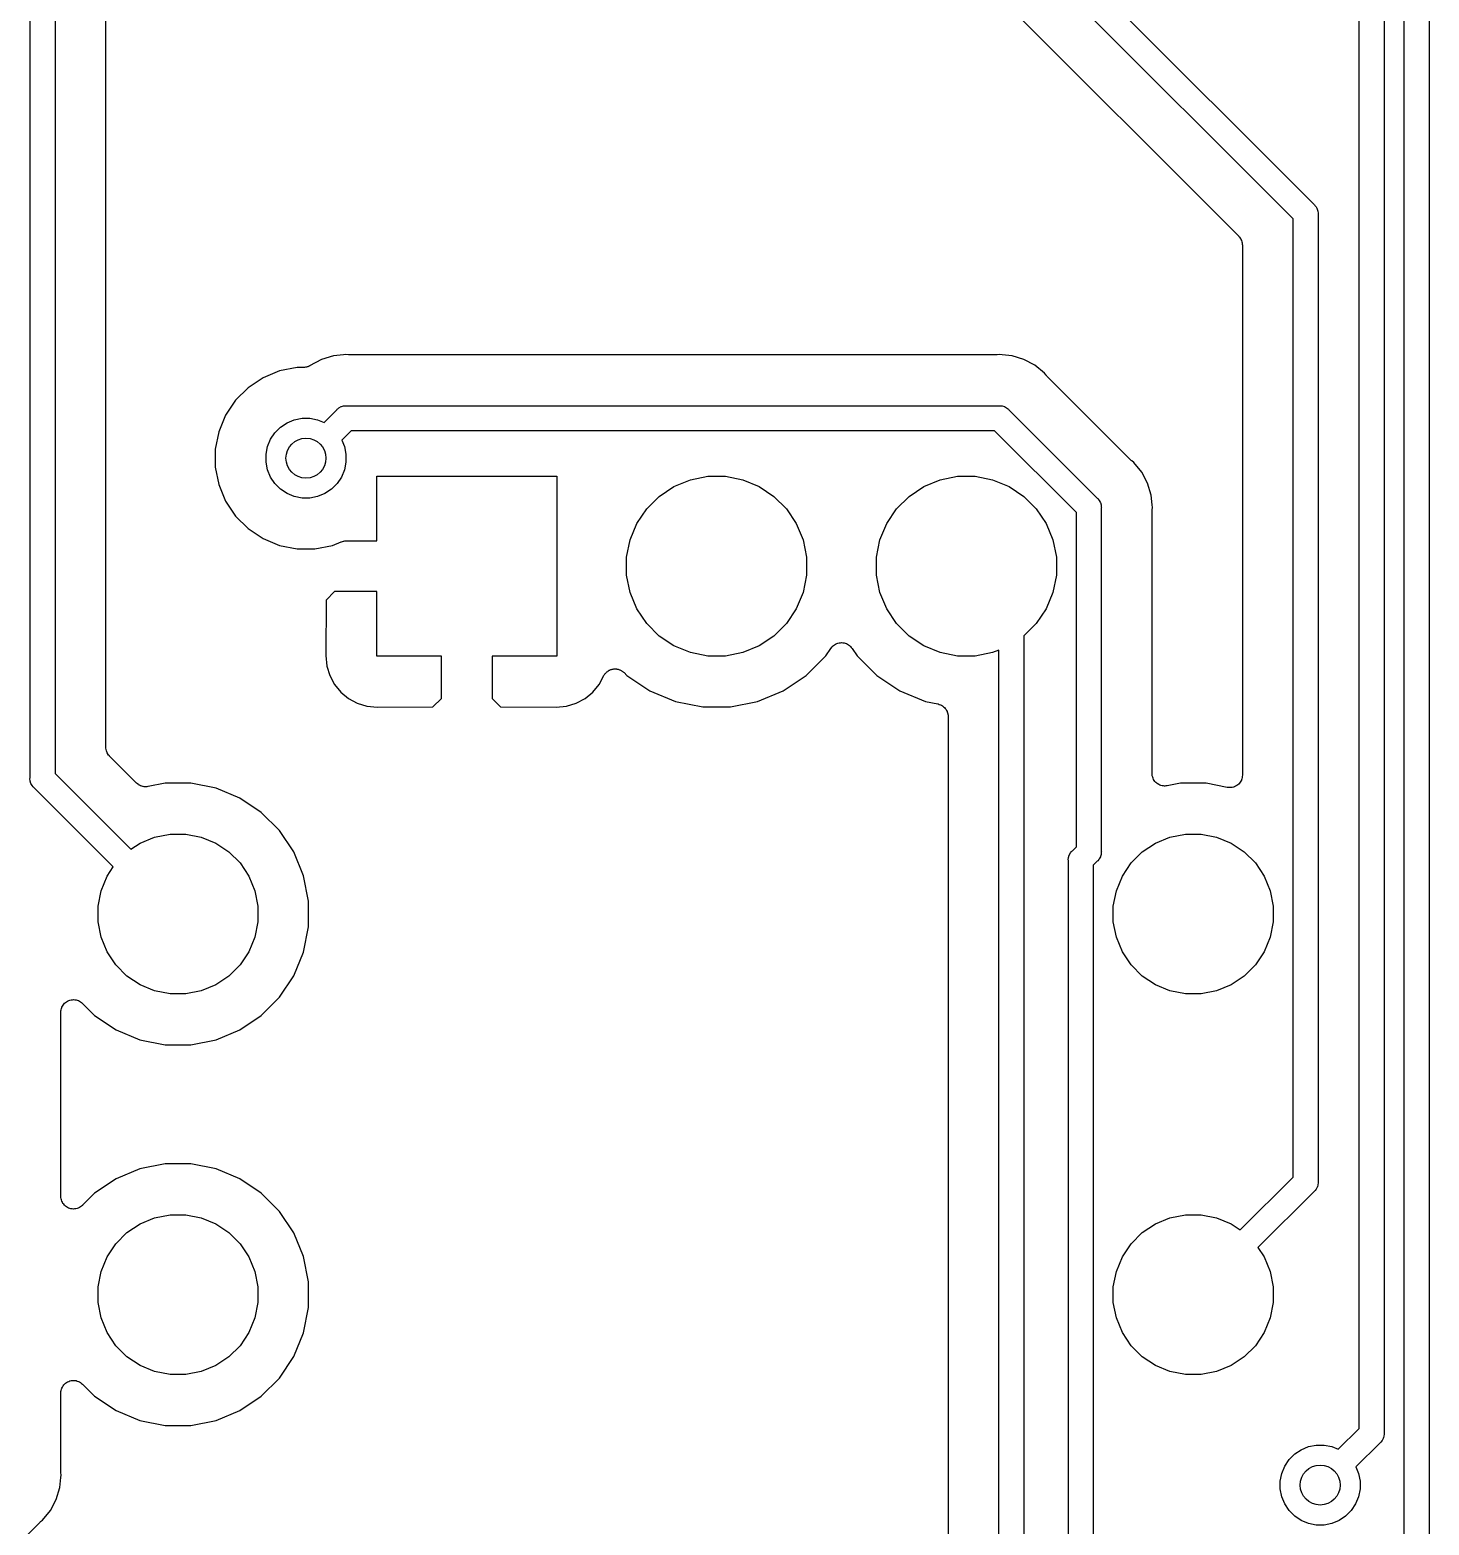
# Model space of a CAD drawing. Extents: x 19 to 115, y -142 to -17.
# Drawn here: x 48.05 to 62.05, y -126.77 to -111.8 of the extents above; entities that cross this region are included whole.
import ezdxf

# ---------------------------------------------------------------- set-up
doc = ezdxf.new("R2010")
doc.units = 0
doc.layers.add('BLACK', color=7, linetype='CONTINUOUS')

msp = doc.modelspace()

# ---------------------------------------------------------------- linework, layer by layer
at = {"layer": 'BLACK', "linetype": 'CONTINUOUS'}
for p, q in [((48.05, -119.289), (48.05, -105.374)), ((48.3, -105.42), (48.3, -119.243)), ((57.9, -110.552), (60.8991, -113.551)), ((60.69, -113.695), (57.691, -110.696)), ((61.35, -125.798), (61.35, -110.869)), ((61.6, -110.914), (61.6, -125.844)), ((57.3538, -111.078), (60.1448, -113.869)), ((61.8, -127.648), (61.8, -111.055)), ((62.05, -111.101), (62.05, -127.694)), ((48.808, -118.98), (48.808, -111.59)), ((60.8991, -113.551), (60.9038, -113.555)), ((60.9038, -113.555), (60.9077, -113.56)), ((60.9077, -113.56), (60.9194, -113.574)), ((60.69, -123.283), (60.69, -113.695)), ((60.9194, -113.574), (60.9268, -113.588)), ((60.9268, -113.588), (60.931, -113.596)), ((60.931, -113.596), (60.9382, -113.619)), ((60.9382, -113.619), (60.94, -113.637)), ((60.94, -113.637), (60.94, -113.637)), ((60.94, -113.637), (60.9406, -113.644)), ((60.9406, -113.644), (60.94, -113.65)), ((60.94, -113.65), (60.94, -123.329)), ((60.1448, -113.869), (60.1451, -113.869)), ((60.1451, -113.869), (60.1451, -113.869)), ((60.1451, -113.869), (60.1451, -113.869)), ((60.1451, -113.869), (60.146, -113.87)), ((60.146, -113.87), (60.1534, -113.879)), ((60.1534, -113.879), (60.1608, -113.888)), ((60.1608, -113.888), (60.1611, -113.889)), ((60.1611, -113.889), (60.1615, -113.889)), ((60.1615, -113.889), (60.1669, -113.9)), ((60.1669, -113.9), (60.1724, -113.91)), ((60.1724, -113.91), (60.1726, -113.911)), ((60.1726, -113.911), (60.1729, -113.911)), ((60.1729, -113.911), (60.1762, -113.923)), ((60.1762, -113.923), (60.1796, -113.934)), ((60.1796, -113.934), (60.1796, -113.934)), ((60.1796, -113.934), (60.1798, -113.935)), ((60.1798, -113.935), (60.1809, -113.947)), ((60.1809, -113.947), (60.182, -113.958)), ((60.182, -113.958), (60.182, -119.259)), ((51.1862, -115.056), (51.0871, -115.065)), ((51.1863, -115.056), (51.1862, -115.056)), ((51.2112, -115.053), (51.1863, -115.056)), ((51.2361, -115.056), (51.2112, -115.053)), ((51.2414, -115.056), (51.2361, -115.056)), ((51.2467, -115.056), (51.2414, -115.056)), ((51.2485, -115.056), (51.2467, -115.056)), ((57.7148, -115.056), (51.2485, -115.056)), ((57.7201, -115.056), (57.7148, -115.056)), ((57.7255, -115.056), (57.7201, -115.056)), ((57.7272, -115.056), (57.7255, -115.056)), ((57.7521, -115.053), (57.7272, -115.056)), ((57.777, -115.056), (57.7521, -115.053)), ((57.8762, -115.065), (57.777, -115.056)), ((57.777, -115.056), (57.777, -115.056)), ((50.7218, -115.181), (50.5463, -115.216)), ((50.787, -115.181), (50.7218, -115.181)), ((50.7924, -115.181), (50.787, -115.181)), ((50.7979, -115.181), (50.7924, -115.181)), ((50.8047, -115.179), (50.7979, -115.181)), ((50.8116, -115.179), (50.8047, -115.179)), ((50.8169, -115.177), (50.8116, -115.179)), ((50.8222, -115.176), (50.8169, -115.177)), ((50.8287, -115.174), (50.8222, -115.176)), ((50.8354, -115.172), (50.8287, -115.174)), ((50.8402, -115.169), (50.8354, -115.172)), ((50.8453, -115.167), (50.8402, -115.169)), ((50.8468, -115.166), (50.8453, -115.167)), ((50.9678, -115.101), (50.8468, -115.166)), ((51.0871, -115.065), (50.9678, -115.101)), ((57.9955, -115.101), (57.8762, -115.065)), ((58.1055, -115.16), (57.9955, -115.101)), ((58.2019, -115.239), (58.1055, -115.16)), ((50.3811, -115.284), (50.2324, -115.384)), ((50.5463, -115.216), (50.3811, -115.284)), ((58.2177, -115.259), (58.2019, -115.239)), ((58.2215, -115.262), (58.2177, -115.259)), ((58.2249, -115.267), (58.2215, -115.262)), ((58.2261, -115.268), (58.2249, -115.267)), ((59.0662, -116.108), (58.2261, -115.268)), ((50.2324, -115.384), (50.1059, -115.51)), ((50.1059, -115.51), (50.0065, -115.659)), ((50.9923, -115.731), (51.1185, -115.605)), ((51.1185, -115.605), (51.1224, -115.6)), ((51.1224, -115.6), (51.13, -115.594)), ((51.13, -115.594), (51.1414, -115.585)), ((51.1414, -115.585), (51.1631, -115.573)), ((51.1631, -115.573), (51.1656, -115.572)), ((51.1656, -115.572), (51.1867, -115.566)), ((51.1867, -115.566), (51.2051, -115.564)), ((51.2051, -115.564), (51.2051, -115.564)), ((51.2051, -115.564), (51.2112, -115.564)), ((51.2112, -115.564), (51.2173, -115.564)), ((51.2173, -115.564), (57.746, -115.564)), ((57.746, -115.564), (57.7521, -115.564)), ((57.7521, -115.564), (57.7582, -115.564)), ((57.7582, -115.564), (57.7583, -115.564)), ((57.7583, -115.564), (57.7766, -115.566)), ((57.7766, -115.566), (57.8002, -115.573)), ((57.8002, -115.573), (57.8219, -115.585)), ((57.8219, -115.585), (57.8409, -115.6)), ((57.8409, -115.6), (57.8448, -115.605)), ((57.8448, -115.605), (58.7291, -116.489)), ((50.0065, -115.659), (49.9381, -115.824)), ((50.5005, -115.834), (50.5562, -115.778)), ((50.5562, -115.778), (50.6217, -115.735)), ((50.6217, -115.735), (50.6945, -115.704)), ((50.6945, -115.704), (50.7718, -115.689)), ((50.7718, -115.689), (50.8506, -115.689)), ((50.8506, -115.689), (50.9279, -115.704)), ((50.9279, -115.704), (50.9923, -115.731)), ((49.9381, -115.824), (49.9032, -116)), ((50.4266, -115.972), (50.4567, -115.9)), ((50.4567, -115.9), (50.5005, -115.834)), ((51.263, -115.814), (51.1691, -115.908)), ((51.1691, -115.908), (51.1958, -115.972)), ((57.7003, -115.814), (51.263, -115.814)), ((58.52, -116.634), (57.7003, -115.814)), ((49.9032, -116), (49.9032, -116.179)), ((50.4112, -116.05), (50.4266, -115.972)), ((50.4112, -116.129), (50.4112, -116.05)), ((51.1958, -115.972), (51.2112, -116.05)), ((51.2112, -116.05), (51.2112, -116.129)), ((49.9032, -116.179), (49.9381, -116.354)), ((50.4266, -116.206), (50.4112, -116.129)), ((50.4567, -116.279), (50.4266, -116.206)), ((51.1958, -116.206), (51.1657, -116.279)), ((51.2112, -116.129), (51.1958, -116.206)), ((59.0703, -116.111), (59.0662, -116.108)), ((59.0741, -116.115), (59.0703, -116.111)), ((59.0754, -116.116), (59.0741, -116.115)), ((59.0948, -116.132), (59.0754, -116.116)), ((59.1739, -116.229), (59.0948, -116.132)), ((59.2326, -116.339), (59.1739, -116.229)), ((49.9381, -116.354), (50.0065, -116.519)), ((50.5005, -116.344), (50.4567, -116.279)), ((50.5562, -116.4), (50.5005, -116.344)), ((50.6217, -116.444), (50.5562, -116.4)), ((51.0662, -116.4), (51.0007, -116.444)), ((51.1219, -116.344), (51.0662, -116.4)), ((51.1657, -116.279), (51.1219, -116.344)), ((51.52, -116.916), (51.52, -116.27)), ((51.52, -116.27), (53.32, -116.27)), ((53.32, -116.27), (53.32, -118.07)), ((54.3463, -116.471), (54.4937, -116.372)), ((54.4937, -116.372), (54.6575, -116.305)), ((54.6575, -116.305), (54.8314, -116.27)), ((54.8314, -116.27), (55.0086, -116.27)), ((55.0086, -116.27), (55.1825, -116.305)), ((55.1825, -116.305), (55.3463, -116.372)), ((55.3463, -116.372), (55.4937, -116.471)), ((56.8463, -116.471), (56.9937, -116.372)), ((56.9937, -116.372), (57.1575, -116.305)), ((57.1575, -116.305), (57.3314, -116.27)), ((57.3314, -116.27), (57.5086, -116.27)), ((57.5086, -116.27), (57.6825, -116.305)), ((57.6825, -116.305), (57.8463, -116.372)), ((57.8463, -116.372), (57.9937, -116.471)), ((59.2688, -116.458), (59.2326, -116.339)), ((50.0065, -116.519), (50.1059, -116.668)), ((50.6945, -116.474), (50.6217, -116.444)), ((50.7718, -116.489), (50.6945, -116.474)), ((50.8506, -116.489), (50.7718, -116.489)), ((50.9279, -116.474), (50.8506, -116.489)), ((51.0007, -116.444), (50.9279, -116.474)), ((54.2209, -116.596), (54.3463, -116.471)), ((55.4937, -116.471), (55.6191, -116.596)), ((56.7209, -116.596), (56.8463, -116.471)), ((57.9937, -116.471), (58.1191, -116.596)), ((58.7291, -116.489), (58.7338, -116.493)), ((58.7338, -116.493), (58.7377, -116.498)), ((58.7377, -116.498), (58.7494, -116.512)), ((58.7494, -116.512), (58.7588, -116.53)), ((58.7588, -116.53), (58.761, -116.534)), ((58.761, -116.534), (58.7682, -116.557)), ((59.2786, -116.557), (59.2688, -116.458)), ((50.1059, -116.668), (50.2324, -116.794)), ((54.1224, -116.744), (54.2209, -116.596)), ((55.6191, -116.596), (55.7176, -116.744)), ((56.6224, -116.744), (56.7209, -116.596)), ((58.1191, -116.596), (58.2176, -116.744)), ((58.52, -119.978), (58.52, -116.634)), ((58.7682, -116.557), (58.77, -116.576)), ((58.77, -116.576), (58.77, -116.576)), ((58.77, -116.576), (58.7706, -116.582)), ((58.7706, -116.582), (58.77, -116.588)), ((58.77, -116.588), (58.77, -120.024)), ((59.278, -116.618), (59.2786, -116.612)), ((59.278, -116.619), (59.278, -116.618)), ((59.278, -119.244), (59.278, -116.619)), ((59.2811, -116.582), (59.2786, -116.557)), ((59.2786, -116.557), (59.2786, -116.557)), ((59.2786, -116.607), (59.2811, -116.582)), ((59.2786, -116.612), (59.2786, -116.607)), ((50.2324, -116.794), (50.3811, -116.894)), ((54.0546, -116.907), (54.1224, -116.744)), ((55.7176, -116.744), (55.7854, -116.907)), ((56.5546, -116.907), (56.6224, -116.744)), ((58.2176, -116.744), (58.2854, -116.907)), ((50.3811, -116.894), (50.5463, -116.962)), ((50.5463, -116.962), (50.7218, -116.997)), ((50.7218, -116.997), (50.9006, -116.997)), ((50.9006, -116.997), (51.076, -116.962)), ((51.076, -116.962), (51.1643, -116.926)), ((51.1643, -116.926), (51.1645, -116.926)), ((51.1645, -116.926), (51.1659, -116.925)), ((51.1645, -116.926), (51.1645, -116.926)), ((51.1645, -116.926), (51.1645, -116.926)), ((51.1659, -116.925), (51.1772, -116.922)), ((51.1772, -116.922), (51.1882, -116.918)), ((51.1882, -116.918), (51.189, -116.918)), ((51.189, -116.918), (51.1897, -116.918)), ((51.1897, -116.918), (51.2013, -116.917)), ((51.2013, -116.917), (51.2129, -116.916)), ((51.2129, -116.916), (51.52, -116.916)), ((54.02, -117.081), (54.0546, -116.907)), ((55.7854, -116.907), (55.82, -117.081)), ((56.52, -117.081), (56.5546, -116.907)), ((58.2854, -116.907), (58.32, -117.081)), ((54.02, -117.259), (54.02, -117.081)), ((55.82, -117.081), (55.82, -117.259)), ((56.52, -117.259), (56.52, -117.081)), ((58.32, -117.081), (58.32, -117.259)), ((54.0546, -117.433), (54.02, -117.259)), ((55.82, -117.259), (55.7854, -117.433)), ((56.5546, -117.433), (56.52, -117.259)), ((58.32, -117.259), (58.2854, -117.433)), ((51.0964, -117.424), (51.0117, -117.509)), ((51.52, -117.424), (51.0964, -117.424)), ((51.52, -118.07), (51.52, -117.424)), ((54.1224, -117.596), (54.0546, -117.433)), ((55.7854, -117.433), (55.7176, -117.596)), ((56.6224, -117.596), (56.5546, -117.433)), ((58.2854, -117.433), (58.2176, -117.596)), ((51.0117, -117.509), (51.009, -118.064)), ((54.2209, -117.744), (54.1224, -117.596)), ((55.7176, -117.596), (55.6191, -117.744)), ((56.7209, -117.744), (56.6224, -117.596)), ((58.2176, -117.596), (58.1191, -117.744)), ((54.3463, -117.869), (54.2209, -117.744)), ((55.6191, -117.744), (55.4937, -117.869)), ((56.8463, -117.869), (56.7209, -117.744)), ((58.1191, -117.744), (57.995, -117.868)), ((54.4937, -117.968), (54.3463, -117.869)), ((55.4937, -117.869), (55.3463, -117.968)), ((56.9937, -117.968), (56.8463, -117.869)), ((57.995, -117.868), (57.995, -132.518)), ((54.6575, -118.035), (54.4937, -117.968)), ((54.8314, -118.07), (54.6575, -118.035)), ((55.1825, -118.035), (55.0086, -118.07)), ((55.3463, -117.968), (55.1825, -118.035)), ((56.0137, -118.068), (56.0644, -117.992)), ((56.0644, -117.992), (56.065, -117.991)), ((56.065, -117.991), (56.0654, -117.99)), ((56.065, -117.991), (56.065, -117.991)), ((56.065, -117.991), (56.065, -117.991)), ((56.0654, -117.99), (56.0733, -117.981)), ((56.0733, -117.981), (56.0809, -117.972)), ((56.0809, -117.972), (56.0812, -117.971)), ((56.0812, -117.971), (56.0814, -117.971)), ((56.0814, -117.971), (56.0908, -117.964)), ((56.0908, -117.964), (56.1002, -117.956)), ((56.1002, -117.956), (56.1005, -117.956)), ((56.1005, -117.956), (56.1007, -117.956)), ((56.1007, -117.956), (56.1114, -117.95)), ((56.1114, -117.95), (56.1221, -117.945)), ((56.1221, -117.945), (56.1224, -117.944)), ((56.1224, -117.944), (56.1227, -117.944)), ((56.1227, -117.944), (56.1342, -117.941)), ((56.1342, -117.941), (56.1459, -117.937)), ((56.1459, -117.937), (56.1462, -117.937)), ((56.1462, -117.937), (56.1465, -117.937)), ((56.1465, -117.937), (56.1584, -117.936)), ((56.1584, -117.936), (56.1706, -117.935)), ((56.1706, -117.935), (56.1709, -117.935)), ((56.1709, -117.935), (56.1712, -117.935)), ((56.1712, -117.935), (56.1831, -117.936)), ((56.1831, -117.936), (56.1952, -117.938)), ((56.1952, -117.938), (56.1955, -117.938)), ((56.1955, -117.938), (56.1959, -117.938)), ((56.1959, -117.938), (56.2072, -117.941)), ((56.2072, -117.941), (56.2189, -117.945)), ((56.2189, -117.945), (56.2192, -117.945)), ((56.2192, -117.945), (56.2195, -117.945)), ((56.2195, -117.945), (56.23, -117.951)), ((56.23, -117.951), (56.2407, -117.957)), ((56.2407, -117.957), (56.241, -117.957)), ((56.241, -117.957), (56.2413, -117.957)), ((56.2413, -117.957), (56.2506, -117.965)), ((56.2506, -117.965), (56.2599, -117.972)), ((56.2599, -117.972), (56.2601, -117.973)), ((56.2601, -117.973), (56.2603, -117.973)), ((56.2603, -117.973), (56.2679, -117.982)), ((56.2679, -117.982), (56.2756, -117.992)), ((56.2756, -117.992), (56.3263, -118.068)), ((57.1575, -118.035), (56.9937, -117.968)), ((57.3314, -118.07), (57.1575, -118.035)), ((57.6825, -118.035), (57.5086, -118.07)), ((57.745, -118.01), (57.6825, -118.035)), ((57.745, -132.518), (57.745, -118.01)), ((51.009, -118.064), (51.0193, -118.17)), ((51.0193, -118.17), (51.0484, -118.265)), ((52.166, -118.07), (51.52, -118.07)), ((52.166, -118.494), (52.166, -118.07)), ((53.32, -118.07), (52.674, -118.07)), ((52.674, -118.07), (52.674, -118.494)), ((53.8796, -118.2), (53.8862, -118.199)), ((53.8862, -118.199), (53.8926, -118.198)), ((53.8926, -118.198), (53.8985, -118.198)), ((53.8985, -118.198), (53.9043, -118.198)), ((53.9043, -118.198), (53.9109, -118.198)), ((53.9109, -118.198), (53.9174, -118.198)), ((53.9174, -118.198), (53.9232, -118.2)), ((55.0086, -118.07), (54.8314, -118.07)), ((55.8175, -118.264), (56.0137, -118.068)), ((56.3263, -118.068), (56.5225, -118.264)), ((57.5086, -118.07), (57.3314, -118.07)), ((51.0484, -118.265), (51.0956, -118.354)), ((53.7444, -118.354), (53.7919, -118.265)), ((53.7919, -118.265), (53.7927, -118.263)), ((53.7927, -118.263), (53.796, -118.258)), ((53.796, -118.258), (53.7988, -118.253)), ((53.7988, -118.253), (53.803, -118.248)), ((53.803, -118.248), (53.8068, -118.243)), ((53.8068, -118.243), (53.811, -118.239)), ((53.811, -118.239), (53.8147, -118.234)), ((53.8147, -118.234), (53.8198, -118.23)), ((53.8198, -118.23), (53.8245, -118.226)), ((53.8245, -118.226), (53.8294, -118.222)), ((53.8294, -118.222), (53.834, -118.219)), ((53.834, -118.219), (53.8398, -118.216)), ((53.8398, -118.216), (53.8453, -118.212)), ((53.8453, -118.212), (53.8507, -118.21)), ((53.8507, -118.21), (53.8559, -118.207)), ((53.8559, -118.207), (53.8622, -118.205)), ((53.8622, -118.205), (53.8683, -118.203)), ((53.8683, -118.203), (53.874, -118.202)), ((53.874, -118.202), (53.8796, -118.2)), ((53.9232, -118.2), (53.929, -118.2)), ((53.929, -118.2), (53.9353, -118.202)), ((53.9353, -118.202), (53.9417, -118.203)), ((53.9417, -118.203), (53.9471, -118.206)), ((53.9471, -118.206), (53.9527, -118.207)), ((53.9527, -118.207), (53.9585, -118.211)), ((53.9585, -118.211), (53.9645, -118.213)), ((53.9645, -118.213), (53.9694, -118.216)), ((53.9694, -118.216), (53.9745, -118.219)), ((53.9745, -118.219), (53.9796, -118.223)), ((53.9796, -118.223), (53.985, -118.227)), ((53.985, -118.227), (53.9892, -118.231)), ((53.9892, -118.231), (53.9937, -118.235)), ((53.9937, -118.235), (54.0225, -118.264)), ((54.0225, -118.264), (54.2531, -118.418)), ((55.5869, -118.418), (55.8175, -118.264)), ((56.5225, -118.264), (56.7531, -118.418)), ((51.0956, -118.354), (51.1591, -118.431)), ((51.1591, -118.431), (51.2364, -118.494)), ((51.2364, -118.494), (51.3247, -118.542)), ((52.0814, -118.578), (52.166, -118.494)), ((52.674, -118.494), (52.7586, -118.578)), ((53.5153, -118.542), (53.6036, -118.494)), ((53.6036, -118.494), (53.6809, -118.431)), ((53.6809, -118.431), (53.7444, -118.354)), ((54.2531, -118.418), (54.5093, -118.524)), ((55.3307, -118.524), (55.5869, -118.418)), ((56.7531, -118.418), (57.0093, -118.524)), ((51.3247, -118.542), (51.4204, -118.571)), ((51.4204, -118.571), (51.5259, -118.581)), ((51.5259, -118.581), (52.0814, -118.578)), ((52.7586, -118.578), (53.3141, -118.581)), ((53.3141, -118.581), (53.4196, -118.571)), ((53.4196, -118.571), (53.5153, -118.542)), ((54.5093, -118.524), (54.7813, -118.578)), ((54.7813, -118.578), (55.0587, -118.578)), ((55.0587, -118.578), (55.3307, -118.524)), ((57.0093, -118.524), (57.1348, -118.549)), ((57.1348, -118.549), (57.1355, -118.549)), ((57.1355, -118.549), (57.1355, -118.549)), ((57.1355, -118.549), (57.1356, -118.549)), ((57.1356, -118.549), (57.1365, -118.549)), ((57.1365, -118.549), (57.1479, -118.553)), ((57.1479, -118.553), (57.1592, -118.556)), ((57.1592, -118.556), (57.1597, -118.557)), ((57.1597, -118.557), (57.1601, -118.557)), ((57.1601, -118.557), (57.1706, -118.562)), ((57.1706, -118.562), (57.181, -118.568)), ((57.181, -118.568), (57.1814, -118.568)), ((57.1814, -118.568), (57.1818, -118.569)), ((57.1818, -118.569), (57.1909, -118.576)), ((57.1909, -118.576), (57.2001, -118.584)), ((57.2001, -118.584), (57.2004, -118.584)), ((57.2004, -118.584), (57.2008, -118.585)), ((57.2008, -118.585), (57.2082, -118.594)), ((57.2082, -118.594), (57.2158, -118.603)), ((57.2158, -118.603), (57.216, -118.604)), ((57.216, -118.604), (57.2163, -118.604)), ((57.2163, -118.604), (57.2218, -118.615)), ((57.2218, -118.615), (57.2274, -118.625)), ((57.2274, -118.625), (57.2276, -118.625)), ((57.2276, -118.625), (57.2278, -118.626)), ((57.2278, -118.626), (57.2312, -118.637)), ((57.2312, -118.637), (57.2346, -118.649)), ((57.2346, -118.649), (57.2346, -118.649)), ((57.2346, -118.649), (57.2348, -118.65)), ((57.2348, -118.65), (57.2358, -118.662)), ((57.2358, -118.662), (57.237, -118.673)), ((57.237, -118.673), (57.237, -132.082)), ((48.8091, -118.992), (48.808, -118.98)), ((48.8102, -119.004), (48.8091, -118.992)), ((48.8104, -119.004), (48.8102, -119.004)), ((48.8104, -119.005), (48.8104, -119.004)), ((48.8138, -119.016), (48.8104, -119.005)), ((48.8171, -119.027), (48.8138, -119.016)), ((48.8174, -119.028), (48.8171, -119.027)), ((48.8176, -119.029), (48.8174, -119.028)), ((48.8231, -119.039), (48.8176, -119.029)), ((48.8285, -119.049), (48.8231, -119.039)), ((48.8289, -119.05), (48.8285, -119.049)), ((48.8292, -119.05), (48.8289, -119.05)), ((48.8366, -119.06), (48.8292, -119.05)), ((48.844, -119.069), (48.8366, -119.06)), ((48.8449, -119.07), (48.844, -119.069)), ((48.8452, -119.07), (48.8449, -119.07)), ((48.8449, -119.07), (48.8449, -119.07)), ((48.8449, -119.07), (48.8449, -119.07)), ((49.1163, -119.341), (48.8452, -119.07)), ((48.3, -119.243), (49.0592, -120.002)), ((59.2792, -119.255), (59.278, -119.244)), ((48.0494, -119.295), (48.05, -119.289)), ((48.0518, -119.32), (48.0494, -119.295)), ((48.059, -119.343), (48.0518, -119.32)), ((48.0706, -119.365), (48.059, -119.343)), ((48.0823, -119.379), (48.0706, -119.365)), ((48.0862, -119.384), (48.0823, -119.379)), ((48.0909, -119.388), (48.0862, -119.384)), ((48.8824, -120.179), (48.0909, -119.388)), ((49.1254, -119.349), (49.1163, -119.341)), ((49.1345, -119.356), (49.1254, -119.349)), ((49.135, -119.356), (49.1345, -119.356)), ((49.1355, -119.357), (49.135, -119.356)), ((49.1458, -119.362), (49.1355, -119.357)), ((49.1562, -119.368), (49.1458, -119.362)), ((49.1568, -119.368), (49.1562, -119.368)), ((49.1573, -119.369), (49.1568, -119.368)), ((49.1686, -119.372), (49.1573, -119.369)), ((49.1798, -119.376), (49.1686, -119.372)), ((49.1804, -119.376), (49.1798, -119.376)), ((49.181, -119.376), (49.1804, -119.376)), ((49.1927, -119.377), (49.181, -119.376)), ((49.2045, -119.378), (49.1927, -119.377)), ((49.2051, -119.378), (49.2045, -119.378)), ((49.2057, -119.378), (49.2051, -119.378)), ((49.2174, -119.377), (49.2057, -119.378)), ((49.2291, -119.376), (49.2174, -119.377)), ((49.2303, -119.376), (49.2291, -119.376)), ((49.2304, -119.376), (49.2303, -119.376)), ((49.2303, -119.376), (49.2303, -119.376)), ((49.2309, -119.376), (49.2304, -119.376)), ((49.4012, -119.342), (49.2309, -119.376)), ((49.6588, -119.342), (49.4012, -119.342)), ((49.9115, -119.392), (49.6588, -119.342)), ((50.1496, -119.491), (49.9115, -119.392)), ((59.2803, -119.267), (59.2792, -119.255)), ((59.2804, -119.268), (59.2803, -119.267)), ((59.2839, -119.28), (59.2804, -119.268)), ((59.2804, -119.268), (59.2804, -119.268)), ((59.2873, -119.291), (59.2839, -119.28)), ((59.2875, -119.292), (59.2873, -119.291)), ((59.2876, -119.292), (59.2875, -119.292)), ((59.2933, -119.303), (59.2876, -119.292)), ((59.2988, -119.313), (59.2933, -119.303)), ((59.299, -119.314), (59.2988, -119.313)), ((59.2992, -119.314), (59.299, -119.314)), ((59.3068, -119.323), (59.2992, -119.314)), ((59.3143, -119.333), (59.3068, -119.323)), ((59.3146, -119.333), (59.3143, -119.333)), ((59.3149, -119.333), (59.3146, -119.333)), ((59.3241, -119.341), (59.3149, -119.333)), ((59.3333, -119.348), (59.3241, -119.341)), ((59.3337, -119.349), (59.3333, -119.348)), ((59.334, -119.349), (59.3337, -119.349)), ((59.3445, -119.355), (59.334, -119.349)), ((59.3551, -119.36), (59.3445, -119.355)), ((59.3554, -119.36), (59.3551, -119.36)), ((59.3558, -119.361), (59.3554, -119.36)), ((59.3672, -119.364), (59.3558, -119.361)), ((59.3787, -119.368), (59.3672, -119.364)), ((59.3791, -119.368), (59.3787, -119.368)), ((59.3795, -119.368), (59.3791, -119.368)), ((59.3914, -119.369), (59.3795, -119.368)), ((59.4033, -119.371), (59.3914, -119.369)), ((59.4037, -119.371), (59.4033, -119.371)), ((59.4041, -119.371), (59.4037, -119.371)), ((59.416, -119.369), (59.4041, -119.371)), ((59.428, -119.368), (59.416, -119.369)), ((59.4288, -119.368), (59.428, -119.368)), ((59.4298, -119.368), (59.4288, -119.368)), ((59.4288, -119.368), (59.4288, -119.368)), ((59.4288, -119.368), (59.4288, -119.368)), ((59.5612, -119.342), (59.4298, -119.368)), ((59.8188, -119.342), (59.5612, -119.342)), ((60.0302, -119.384), (59.8188, -119.342)), ((60.0422, -119.385), (60.0302, -119.384)), ((60.0541, -119.386), (60.0422, -119.385)), ((60.0545, -119.386), (60.0541, -119.386)), ((60.0549, -119.386), (60.0545, -119.386)), ((60.0669, -119.385), (60.0549, -119.386)), ((60.0788, -119.384), (60.0669, -119.385)), ((60.0792, -119.384), (60.0788, -119.384)), ((60.0796, -119.384), (60.0792, -119.384)), ((60.0912, -119.381), (60.0796, -119.384)), ((60.1026, -119.377), (60.0912, -119.381)), ((60.1029, -119.377), (60.1026, -119.377)), ((60.1033, -119.377), (60.1029, -119.377)), ((60.1139, -119.371), (60.1033, -119.377)), ((60.1245, -119.366), (60.1139, -119.371)), ((60.1248, -119.366), (60.1245, -119.366)), ((60.1252, -119.365), (60.1248, -119.366)), ((60.1344, -119.358), (60.1252, -119.365)), ((60.1439, -119.35), (60.1344, -119.358)), ((60.1441, -119.35), (60.1439, -119.35)), ((60.1444, -119.35), (60.1441, -119.35)), ((60.1521, -119.34), (60.1444, -119.35)), ((60.1598, -119.331), (60.1521, -119.34)), ((60.16, -119.331), (60.1598, -119.331)), ((60.1602, -119.331), (60.16, -119.331)), ((60.1659, -119.32), (60.1602, -119.331)), ((60.1717, -119.31), (60.1659, -119.32)), ((60.1718, -119.309), (60.1717, -119.31)), ((60.172, -119.309), (60.1718, -119.309)), ((60.1756, -119.297), (60.172, -119.309)), ((60.1792, -119.286), (60.1756, -119.297)), ((60.1793, -119.286), (60.1792, -119.286)), ((60.1794, -119.285), (60.1793, -119.286)), ((60.1806, -119.273), (60.1794, -119.285)), ((60.182, -119.261), (60.1806, -119.273)), ((60.182, -119.259), (60.182, -119.26)), ((60.182, -119.26), (60.182, -119.26)), ((60.182, -119.26), (60.182, -119.261)), ((60.182, -119.261), (60.182, -119.261)), ((50.3638, -119.634), (50.1496, -119.491)), ((50.546, -119.816), (50.3638, -119.634)), ((50.6891, -120.03), (50.546, -119.816)), ((49.0592, -120.002), (49.1511, -119.941)), ((49.1511, -119.941), (49.2966, -119.881)), ((49.2966, -119.881), (49.4512, -119.85)), ((49.4512, -119.85), (49.6088, -119.85)), ((49.6088, -119.85), (49.7634, -119.881)), ((49.7634, -119.881), (49.9089, -119.941)), ((49.9089, -119.941), (50.04, -120.029)), ((58.4809, -120.017), (58.52, -119.978)), ((59.18, -120.029), (59.3111, -119.941)), ((59.3111, -119.941), (59.4566, -119.881)), ((59.4566, -119.881), (59.6112, -119.85)), ((59.6112, -119.85), (59.7688, -119.85)), ((59.7688, -119.85), (59.9234, -119.881)), ((59.9234, -119.881), (60.0689, -119.941)), ((60.0689, -119.941), (60.2, -120.029)), ((50.04, -120.029), (50.1514, -120.14)), ((50.1514, -120.14), (50.239, -120.271)), ((50.7877, -120.268), (50.6891, -120.03)), ((58.4394, -120.11), (58.4418, -120.085)), ((58.44, -120.116), (58.4394, -120.11)), ((58.44, -127.139), (58.44, -120.116)), ((58.4418, -120.085), (58.449, -120.062)), ((58.449, -120.062), (58.4606, -120.04)), ((58.4606, -120.04), (58.4723, -120.026)), ((58.4723, -120.026), (58.4762, -120.021)), ((58.4723, -120.026), (58.4723, -120.026)), ((58.4762, -120.021), (58.4809, -120.017)), ((58.729, -120.123), (58.69, -120.162)), ((58.7338, -120.119), (58.729, -120.123)), ((58.7456, -120.104), (58.7338, -120.119)), ((58.7494, -120.1), (58.7456, -120.104)), ((58.761, -120.078), (58.7494, -120.1)), ((58.7619, -120.075), (58.761, -120.078)), ((58.7682, -120.055), (58.7619, -120.075)), ((58.77, -120.036), (58.7682, -120.055)), ((58.77, -120.024), (58.7706, -120.03)), ((58.7706, -120.03), (58.77, -120.036)), ((58.77, -120.036), (58.77, -120.036)), ((58.981, -120.271), (59.0686, -120.14)), ((59.0686, -120.14), (59.18, -120.029)), ((60.2, -120.029), (60.3114, -120.14)), ((60.3114, -120.14), (60.399, -120.271)), ((48.7607, -120.417), (48.821, -120.271)), ((48.821, -120.271), (48.8824, -120.179)), ((50.239, -120.271), (50.2993, -120.417)), ((50.838, -120.521), (50.7877, -120.268)), ((58.69, -120.162), (58.69, -127.093)), ((58.9207, -120.417), (58.981, -120.271)), ((60.399, -120.271), (60.4593, -120.417)), ((48.73, -120.571), (48.7607, -120.417)), ((50.2993, -120.417), (50.33, -120.571)), ((58.89, -120.571), (58.9207, -120.417)), ((60.4593, -120.417), (60.49, -120.571)), ((48.73, -120.729), (48.73, -120.571)), ((50.33, -120.571), (50.33, -120.729)), ((50.838, -120.779), (50.838, -120.521)), ((58.89, -120.729), (58.89, -120.571)), ((60.49, -120.571), (60.49, -120.729)), ((48.7607, -120.883), (48.73, -120.729)), ((50.33, -120.729), (50.2993, -120.883)), ((58.9207, -120.883), (58.89, -120.729)), ((60.49, -120.729), (60.4593, -120.883)), ((48.821, -121.029), (48.7607, -120.883)), ((50.2993, -120.883), (50.239, -121.029)), ((50.7877, -121.032), (50.838, -120.779)), ((58.981, -121.029), (58.9207, -120.883)), ((60.4593, -120.883), (60.399, -121.029)), ((48.9086, -121.16), (48.821, -121.029)), ((50.239, -121.029), (50.1514, -121.16)), ((50.6891, -121.27), (50.7877, -121.032)), ((59.0686, -121.16), (58.981, -121.029)), ((60.399, -121.029), (60.3114, -121.16)), ((49.02, -121.271), (48.9086, -121.16)), ((50.1514, -121.16), (50.04, -121.271)), ((59.18, -121.271), (59.0686, -121.16)), ((60.3114, -121.16), (60.2, -121.271)), ((49.1511, -121.359), (49.02, -121.271)), ((50.04, -121.271), (49.9089, -121.359)), ((50.546, -121.484), (50.6891, -121.27)), ((59.3111, -121.359), (59.18, -121.271)), ((60.2, -121.271), (60.0689, -121.359)), ((49.2966, -121.419), (49.1511, -121.359)), ((49.4512, -121.45), (49.2966, -121.419)), ((49.6088, -121.45), (49.4512, -121.45)), ((49.7634, -121.419), (49.6088, -121.45)), ((49.9089, -121.359), (49.7634, -121.419)), ((50.3638, -121.666), (50.546, -121.484)), ((59.4566, -121.419), (59.3111, -121.359)), ((59.6112, -121.45), (59.4566, -121.419)), ((59.7688, -121.45), (59.6112, -121.45)), ((59.9234, -121.419), (59.7688, -121.45)), ((60.0689, -121.359), (59.9234, -121.419)), ((48.358, -121.633), (48.3594, -121.62)), ((48.358, -121.634), (48.358, -121.633)), ((48.358, -121.633), (48.358, -121.633)), ((48.358, -121.633), (48.358, -121.633)), ((48.358, -121.633), (48.358, -121.633)), ((48.358, -123.476), (48.358, -121.634)), ((48.3594, -121.62), (48.3607, -121.608)), ((48.3607, -121.608), (48.3607, -121.608)), ((48.3607, -121.608), (48.3608, -121.608)), ((48.3608, -121.608), (48.3645, -121.596)), ((48.3645, -121.596), (48.3681, -121.585)), ((48.3681, -121.585), (48.3682, -121.585)), ((48.3682, -121.585), (48.3683, -121.584)), ((48.3683, -121.584), (48.3741, -121.574)), ((48.3741, -121.574), (48.3799, -121.563)), ((48.3799, -121.563), (48.3801, -121.563)), ((48.3801, -121.563), (48.3802, -121.563)), ((48.3802, -121.563), (48.388, -121.553)), ((48.388, -121.553), (48.3958, -121.544)), ((48.3958, -121.544), (48.396, -121.544)), ((48.396, -121.544), (48.3961, -121.544)), ((48.3961, -121.544), (48.4056, -121.536)), ((48.4056, -121.536), (48.4151, -121.528)), ((48.4151, -121.528), (48.4153, -121.528)), ((48.4153, -121.528), (48.4154, -121.528)), ((48.4154, -121.528), (48.4262, -121.522)), ((48.4262, -121.522), (48.437, -121.517)), ((48.437, -121.517), (48.4372, -121.517)), ((48.4372, -121.517), (48.4374, -121.517)), ((48.4374, -121.517), (48.4491, -121.513)), ((48.4491, -121.513), (48.4608, -121.51)), ((48.4608, -121.51), (48.461, -121.51)), ((48.461, -121.51), (48.4612, -121.51)), ((48.4612, -121.51), (48.4734, -121.509)), ((48.4734, -121.509), (48.4854, -121.507)), ((48.4854, -121.507), (48.4857, -121.507)), ((48.4857, -121.507), (48.4859, -121.507)), ((48.4859, -121.507), (48.498, -121.509)), ((48.498, -121.509), (48.5101, -121.51)), ((48.5101, -121.51), (48.5103, -121.51)), ((48.5103, -121.51), (48.5105, -121.51)), ((48.5105, -121.51), (48.5222, -121.514)), ((48.5222, -121.514), (48.5338, -121.517)), ((48.5338, -121.517), (48.534, -121.517)), ((48.534, -121.517), (48.5342, -121.517)), ((48.5342, -121.517), (48.5451, -121.523)), ((48.5451, -121.523), (48.5556, -121.529)), ((48.5556, -121.529), (48.5558, -121.529)), ((48.5558, -121.529), (48.556, -121.529)), ((48.556, -121.529), (48.5653, -121.537)), ((48.5653, -121.537), (48.5748, -121.545)), ((48.5748, -121.545), (48.6962, -121.666)), ((48.6962, -121.666), (48.9104, -121.809)), ((50.1496, -121.809), (50.3638, -121.666)), ((48.9104, -121.809), (49.1485, -121.908)), ((49.1485, -121.908), (49.4012, -121.958)), ((49.6588, -121.958), (49.9115, -121.908)), ((49.9115, -121.908), (50.1496, -121.809)), ((49.4012, -121.958), (49.6588, -121.958)), ((49.1485, -123.202), (48.9104, -123.301)), ((49.4012, -123.152), (49.1485, -123.202)), ((49.6588, -123.152), (49.4012, -123.152)), ((49.9115, -123.202), (49.6588, -123.152)), ((50.1496, -123.301), (49.9115, -123.202)), ((60.1608, -123.812), (60.69, -123.283)), ((48.9104, -123.301), (48.6962, -123.444)), ((50.3638, -123.444), (50.1496, -123.301)), ((60.8991, -123.428), (60.3376, -123.989)), ((60.9038, -123.424), (60.8991, -123.428)), ((60.91, -123.416), (60.9038, -123.424)), ((60.9194, -123.405), (60.91, -123.416)), ((60.931, -123.383), (60.9194, -123.405)), ((60.9319, -123.38), (60.931, -123.383)), ((60.9382, -123.36), (60.9319, -123.38)), ((60.94, -123.341), (60.9382, -123.36)), ((60.94, -123.329), (60.9406, -123.335)), ((60.9406, -123.335), (60.94, -123.341)), ((60.94, -123.341), (60.94, -123.341)), ((48.3592, -123.488), (48.358, -123.476)), ((48.3603, -123.5), (48.3592, -123.488)), ((48.3604, -123.5), (48.3603, -123.5)), ((48.3639, -123.512), (48.3604, -123.5)), ((48.3604, -123.5), (48.3604, -123.5)), ((48.3674, -123.524), (48.3639, -123.512)), ((48.3675, -123.524), (48.3674, -123.524)), ((48.3676, -123.524), (48.3675, -123.524)), ((48.3733, -123.535), (48.3676, -123.524)), ((48.379, -123.546), (48.3733, -123.535)), ((48.3791, -123.546), (48.379, -123.546)), ((48.3792, -123.546), (48.3791, -123.546)), ((48.3869, -123.555), (48.3792, -123.546)), ((48.3946, -123.565), (48.3869, -123.555)), ((48.3947, -123.565), (48.3946, -123.565)), ((48.3949, -123.565), (48.3947, -123.565)), ((48.4042, -123.573), (48.3949, -123.565)), ((48.4136, -123.581), (48.4042, -123.573)), ((48.4138, -123.581), (48.4136, -123.581)), ((48.414, -123.581), (48.4138, -123.581)), ((48.4247, -123.587), (48.414, -123.581)), ((48.5542, -123.582), (48.5434, -123.588)), ((48.5543, -123.582), (48.5542, -123.582)), ((48.5545, -123.582), (48.5543, -123.582)), ((48.564, -123.574), (48.5545, -123.582)), ((48.5735, -123.567), (48.564, -123.574)), ((48.5738, -123.566), (48.5735, -123.567)), ((48.5739, -123.566), (48.5738, -123.566)), ((48.5738, -123.566), (48.5738, -123.566)), ((48.5748, -123.565), (48.5739, -123.566)), ((48.6962, -123.444), (48.5748, -123.565)), ((50.546, -123.626), (50.3638, -123.444)), ((48.4354, -123.593), (48.4247, -123.587)), ((48.4356, -123.593), (48.4354, -123.593)), ((48.4358, -123.593), (48.4356, -123.593)), ((48.4475, -123.596), (48.4358, -123.593)), ((48.459, -123.6), (48.4475, -123.596)), ((48.4592, -123.6), (48.459, -123.6)), ((48.4595, -123.6), (48.4592, -123.6)), ((48.4716, -123.601), (48.4595, -123.6)), ((48.4837, -123.603), (48.4716, -123.601)), ((48.4839, -123.603), (48.4837, -123.603)), ((48.4841, -123.603), (48.4839, -123.603)), ((48.4961, -123.602), (48.4841, -123.603)), ((48.5083, -123.6), (48.4961, -123.602)), ((48.5086, -123.6), (48.5083, -123.6)), ((48.5088, -123.6), (48.5086, -123.6)), ((48.5203, -123.597), (48.5088, -123.6)), ((48.5322, -123.594), (48.5203, -123.597)), ((48.5324, -123.593), (48.5322, -123.594)), ((48.5326, -123.593), (48.5324, -123.593)), ((48.5434, -123.588), (48.5326, -123.593)), ((49.1511, -123.751), (49.2966, -123.691)), ((49.2966, -123.691), (49.4512, -123.66)), ((49.4512, -123.66), (49.6088, -123.66)), ((49.6088, -123.66), (49.7634, -123.691)), ((49.7634, -123.691), (49.9089, -123.751)), ((50.6891, -123.84), (50.546, -123.626)), ((59.3111, -123.751), (59.4566, -123.691)), ((59.4566, -123.691), (59.6112, -123.66)), ((59.6112, -123.66), (59.7688, -123.66)), ((59.7688, -123.66), (59.9234, -123.691)), ((59.9234, -123.691), (60.0689, -123.751)), ((48.9086, -123.95), (49.02, -123.839)), ((49.02, -123.839), (49.1511, -123.751)), ((49.9089, -123.751), (50.04, -123.839)), ((50.04, -123.839), (50.1514, -123.95)), ((50.7877, -124.078), (50.6891, -123.84)), ((59.0686, -123.95), (59.18, -123.839)), ((59.18, -123.839), (59.3111, -123.751)), ((60.0689, -123.751), (60.1608, -123.812)), ((48.821, -124.081), (48.9086, -123.95)), ((50.1514, -123.95), (50.239, -124.081)), ((58.981, -124.081), (59.0686, -123.95)), ((60.3376, -123.989), (60.399, -124.081)), ((48.7607, -124.227), (48.821, -124.081)), ((50.239, -124.081), (50.2993, -124.227)), ((50.838, -124.331), (50.7877, -124.078)), ((58.9207, -124.227), (58.981, -124.081)), ((60.399, -124.081), (60.4593, -124.227)), ((48.73, -124.381), (48.7607, -124.227)), ((50.2993, -124.227), (50.33, -124.381)), ((50.838, -124.589), (50.838, -124.331)), ((58.89, -124.381), (58.9207, -124.227)), ((60.4593, -124.227), (60.49, -124.381)), ((48.73, -124.539), (48.73, -124.381)), ((50.33, -124.381), (50.33, -124.539)), ((58.89, -124.539), (58.89, -124.381)), ((60.49, -124.381), (60.49, -124.539)), ((48.7607, -124.693), (48.73, -124.539)), ((50.33, -124.539), (50.2993, -124.693)), ((50.7877, -124.842), (50.838, -124.589)), ((58.9207, -124.693), (58.89, -124.539)), ((60.49, -124.539), (60.4593, -124.693)), ((48.821, -124.839), (48.7607, -124.693)), ((50.2993, -124.693), (50.239, -124.839)), ((58.981, -124.839), (58.9207, -124.693)), ((60.4593, -124.693), (60.399, -124.839)), ((48.9086, -124.97), (48.821, -124.839)), ((50.239, -124.839), (50.1514, -124.97)), ((50.6891, -125.08), (50.7877, -124.842)), ((59.0686, -124.97), (58.981, -124.839)), ((60.399, -124.839), (60.3114, -124.97)), ((49.02, -125.081), (48.9086, -124.97)), ((49.1511, -125.169), (49.02, -125.081)), ((50.04, -125.081), (49.9089, -125.169)), ((50.1514, -124.97), (50.04, -125.081)), ((50.546, -125.294), (50.6891, -125.08)), ((59.18, -125.081), (59.0686, -124.97)), ((59.3111, -125.169), (59.18, -125.081)), ((60.2, -125.081), (60.0689, -125.169)), ((60.3114, -124.97), (60.2, -125.081)), ((49.2966, -125.229), (49.1511, -125.169)), ((49.4512, -125.26), (49.2966, -125.229)), ((49.7634, -125.229), (49.6088, -125.26)), ((49.9089, -125.169), (49.7634, -125.229)), ((59.4566, -125.229), (59.3111, -125.169)), ((59.6112, -125.26), (59.4566, -125.229)), ((59.9234, -125.229), (59.7688, -125.26)), ((60.0689, -125.169), (59.9234, -125.229)), ((48.3741, -125.384), (48.3799, -125.373)), ((48.3799, -125.373), (48.3801, -125.373)), ((48.3801, -125.373), (48.3802, -125.373)), ((48.3802, -125.373), (48.388, -125.363)), ((48.388, -125.363), (48.3958, -125.354)), ((48.3958, -125.354), (48.396, -125.354)), ((48.396, -125.354), (48.3961, -125.354)), ((48.3961, -125.354), (48.4056, -125.346)), ((48.4056, -125.346), (48.4151, -125.338)), ((48.4151, -125.338), (48.4153, -125.338)), ((48.4153, -125.338), (48.4154, -125.338)), ((48.4154, -125.338), (48.4262, -125.332)), ((48.4262, -125.332), (48.437, -125.327)), ((48.437, -125.327), (48.4372, -125.327)), ((48.4372, -125.327), (48.4374, -125.327)), ((48.4374, -125.327), (48.4491, -125.323)), ((48.4491, -125.323), (48.4608, -125.32)), ((48.4608, -125.32), (48.461, -125.32)), ((48.461, -125.32), (48.4612, -125.32)), ((48.4612, -125.32), (48.4734, -125.319)), ((48.4734, -125.319), (48.4854, -125.317)), ((48.4854, -125.317), (48.4857, -125.317)), ((48.4857, -125.317), (48.4859, -125.317)), ((48.4859, -125.317), (48.498, -125.319)), ((48.498, -125.319), (48.5101, -125.32)), ((48.5101, -125.32), (48.5103, -125.32)), ((48.5103, -125.32), (48.5105, -125.32)), ((48.5105, -125.32), (48.5222, -125.324)), ((48.5222, -125.324), (48.5338, -125.327)), ((48.5338, -125.327), (48.534, -125.327)), ((48.534, -125.327), (48.5342, -125.327)), ((48.5342, -125.327), (48.5451, -125.333)), ((48.5451, -125.333), (48.5556, -125.339)), ((48.5556, -125.339), (48.5558, -125.339)), ((48.5558, -125.339), (48.556, -125.339)), ((48.556, -125.339), (48.5653, -125.347)), ((48.5653, -125.347), (48.5748, -125.355)), ((48.5748, -125.355), (48.6962, -125.476)), ((49.6088, -125.26), (49.4512, -125.26)), ((50.3638, -125.476), (50.546, -125.294)), ((59.7688, -125.26), (59.6112, -125.26)), ((48.358, -125.443), (48.3594, -125.43)), ((48.358, -125.444), (48.358, -125.443)), ((48.358, -125.443), (48.358, -125.443)), ((48.358, -125.443), (48.358, -125.443)), ((48.358, -125.443), (48.358, -125.443)), ((48.358, -126.228), (48.358, -125.444)), ((48.3594, -125.43), (48.3607, -125.418)), ((48.3607, -125.418), (48.3607, -125.418)), ((48.3607, -125.418), (48.3608, -125.418)), ((48.3608, -125.418), (48.3645, -125.406)), ((48.3645, -125.406), (48.3681, -125.395)), ((48.3681, -125.395), (48.3682, -125.395)), ((48.3682, -125.395), (48.3683, -125.394)), ((48.3683, -125.394), (48.3741, -125.384)), ((48.6962, -125.476), (48.9104, -125.619)), ((50.1496, -125.619), (50.3638, -125.476)), ((48.9104, -125.619), (49.1485, -125.718)), ((49.9115, -125.718), (50.1496, -125.619)), ((49.1485, -125.718), (49.4012, -125.768)), ((49.4012, -125.768), (49.6588, -125.768)), ((49.6588, -125.768), (49.9115, -125.718)), ((61.1411, -126.007), (61.35, -125.798)), ((60.7705, -126.011), (60.8433, -125.98)), ((60.8433, -125.98), (60.9206, -125.965)), ((60.9206, -125.965), (60.9994, -125.965)), ((60.9994, -125.965), (61.0767, -125.98)), ((61.0767, -125.98), (61.1411, -126.007)), ((61.559, -125.943), (61.3179, -126.184)), ((61.5638, -125.939), (61.559, -125.943)), ((61.5677, -125.934), (61.5638, -125.939)), ((61.5794, -125.92), (61.5677, -125.934)), ((61.591, -125.898), (61.5794, -125.92)), ((61.5935, -125.89), (61.591, -125.898)), ((61.5982, -125.875), (61.5935, -125.89)), ((61.6, -125.856), (61.5982, -125.875)), ((61.6, -125.844), (61.6006, -125.85)), ((61.6006, -125.85), (61.6, -125.856)), ((61.6, -125.856), (61.6, -125.856)), ((60.6055, -126.176), (60.6493, -126.11)), ((60.6493, -126.11), (60.705, -126.054)), ((60.705, -126.054), (60.7705, -126.011)), ((48.3585, -126.233), (48.358, -126.228)), ((48.3584, -126.238), (48.3585, -126.233)), ((48.3586, -126.24), (48.3584, -126.238)), ((48.361, -126.265), (48.3586, -126.24)), ((48.3586, -126.29), (48.361, -126.265)), ((60.56, -126.326), (60.5754, -126.248)), ((60.5754, -126.248), (60.6055, -126.176)), ((61.3179, -126.184), (61.3446, -126.248)), ((61.3446, -126.248), (61.36, -126.326)), ((48.3126, -126.508), (48.3488, -126.389)), ((48.3488, -126.389), (48.3586, -126.29)), ((48.3586, -126.29), (48.3586, -126.29)), ((60.56, -126.404), (60.56, -126.326)), ((60.5754, -126.482), (60.56, -126.404)), ((61.36, -126.404), (61.3446, -126.482)), ((61.36, -126.326), (61.36, -126.404)), ((48.2539, -126.618), (48.3126, -126.508)), ((60.6055, -126.554), (60.5754, -126.482)), ((60.6493, -126.62), (60.6055, -126.554)), ((61.3145, -126.554), (61.2707, -126.62)), ((61.3446, -126.482), (61.3145, -126.554)), ((48.1554, -126.731), (48.1748, -126.715)), ((48.1748, -126.715), (48.2539, -126.618)), ((60.705, -126.676), (60.6493, -126.62)), ((60.7705, -126.719), (60.705, -126.676)), ((60.8433, -126.75), (60.7705, -126.719)), ((61.1495, -126.719), (61.0767, -126.75)), ((61.215, -126.676), (61.1495, -126.719)), ((61.2707, -126.62), (61.215, -126.676)), ((47.3973, -127.488), (48.1462, -126.739)), ((48.1462, -126.739), (48.1475, -126.738)), ((48.1475, -126.738), (48.1516, -126.734)), ((48.1516, -126.734), (48.1554, -126.731)), ((60.9206, -126.765), (60.8433, -126.75)), ((60.9994, -126.765), (60.9206, -126.765)), ((61.0767, -126.75), (60.9994, -126.765))]:
    msp.add_line(p, q, dxfattribs=at)
at = {"layer": 'BLACK'}
for centre in [(50.8112, -116.089), (60.96, -126.365)]:
    msp.add_circle(centre, 0.2, dxfattribs=at)

doc.saveas('drawing.dxf')
